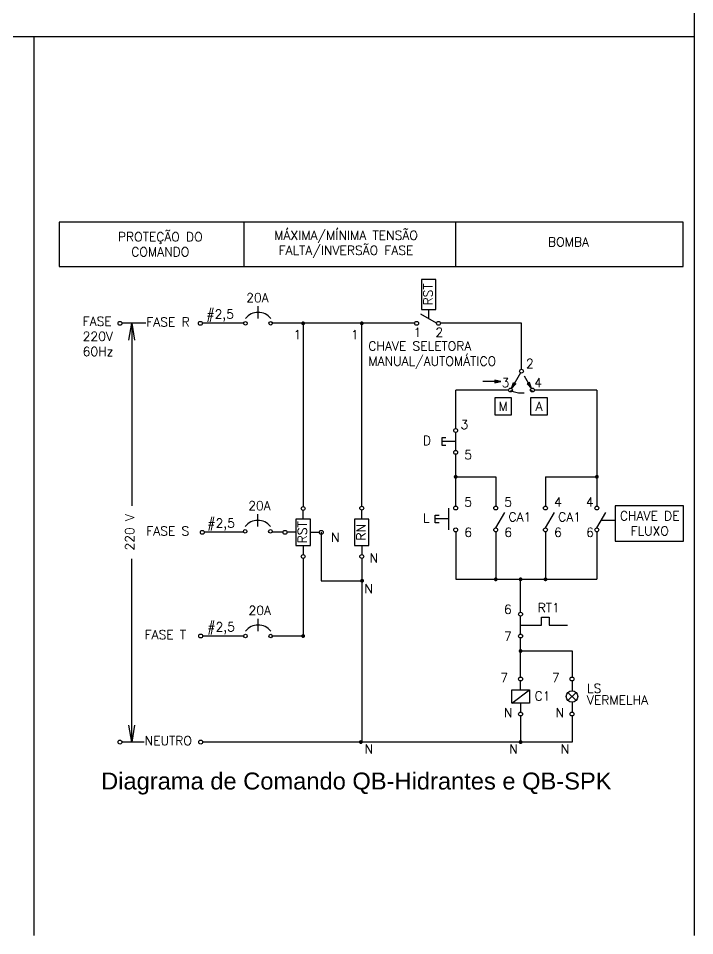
# Model space of a CAD drawing. Header units: millimetres. Extents: x 0 to 114, y 0 to 82.
# Drawn here: x 66.34 to 77.12, y 0 to 14.61 of the extents above; entities that cross this region are included whole.
import ezdxf
from ezdxf.enums import TextEntityAlignment as Align

# ---------------------------------------------------------------- set-up
doc = ezdxf.new("R2010")
doc.units = ezdxf.units.MM
doc.linetypes.add('HIDDEN2', pattern=[0.1875, 0.125, -0.0625])
for name, color, linetype in [('CAR-01', 252, 'Continuous'), ('INC-DETALHE', 7, 'Continuous'), ('INC-DETALHE-TXT', 7, 'Continuous')]:
    doc.layers.add(name, color=color, linetype=linetype)
doc.styles.add('140-50', font='arial.ttf', dxfattribs={"height": 0.3})
doc.styles.add('60-100', font='romans.shx', dxfattribs={"height": 0.16})
doc.dimstyles.new('SETAS75', dxfattribs={"dimtxt": 0.16, "dimasz": 0.15, "dimexe": 0.15, "dimexo": 0, "dimgap": 0.1, "dimtad": 1, "dimzin": 10, "dimdsep": 46, "dimtxsty": '60-100', "dimblk1": 'OPEN', "dimblk2": 'OPEN', "dimsah": 1, "dimcen": 0, "dimclrd": 8, "dimclre": 8, "dimclrt": 7, "dimadec": 0, "dimazin": 0, "dimtfac": 1, "dimtix": 1, "dimtmove": 2, "dimatfit": 3, "dimldrblk": 'OPEN', "dimfxl": 0.15, "dimtolj": 1, "dimtzin": 6, "dimarcsym": 0})

# ---------------------------------------------------------------- blocks, each defined once
blk = doc.blocks.new('_OPEN')
at = {"color": 0, "linetype": 'ByBlock'}
for p, q in [((-1, 0.167), (0, 0)), ((0, 0), (-1, -0.167)), ((0, 0), (-1, 0))]:
    blk.add_line(p, q, dxfattribs=at)
blk = doc.blocks.new('A$C79E83DDA')
at = {"layer": 'INC-DETALHE', "color": 252}
for p, q in [((1.762, -0.4624), (1.762, -0.352)), ((1.7594, -2.3035), (1.7594, -2.1931)), ((1.762, -3.23), (1.762, -3.1195)), ((4.0075, -3.866), (4.1635, -3.7491)), ((4.5768, -3.8438), (4.5044, -3.7714)), ((4.5768, -3.7714), (4.5044, -3.8438))]:
    blk.add_line(p, q, dxfattribs=at)
at = {"layer": 'INC-DETALHE', "color": 255, "ltscale": 0.1}
for p, q in [((3.2726, -0.4646), (3.2726, -0.3813)), ((0.7677, -0.5044), (0.5561, -0.5044)), ((1.6342, -0.5043), (1.268, -0.5043)), ((2.6797, -0.5043), (1.8897, -0.5043)), ((2.1607, -0.5043), (2.1607, -2.1265)), ((3.1482, -0.5044), (2.6797, -0.5044)), ((4.0936, -0.5044), (3.3757, -0.5044)), ((4.0933, -0.9105), (4.0933, -0.5044)), ((4.0051, -1.0803), (4.0218, -1.0282)), ((4.042, -1.0398), (4.0051, -1.0803)), ((4.0218, -1.0282), (4.042, -1.0398)), ((4.1648, -1.0282), (4.1447, -1.0398)), ((4.1447, -1.0398), (4.1815, -1.0803)), ((4.1815, -1.0803), (4.1648, -1.0282)), ((4.8004, -2.2467), (4.9236, -2.2467)), ((1.6342, -2.354), (1.285, -2.354)), ((1.9831, -2.354), (1.8847, -2.354)), ((2.0969, -2.354), (2.0172, -2.354)), ((2.2245, -2.354), (2.3042, -2.354)), ((2.1607, -2.5848), (2.1607, -3.2719)), ((2.6797, -2.5848), (2.6797, -4.2106)), ((1.6342, -3.2719), (1.2708, -3.2719)), ((2.1607, -3.2719), (1.8897, -3.2719)), ((0.7535, -4.2106), (0.5561, -4.2106)), ((4.5406, -4.2106), (1.2708, -4.2106))]:
    blk.add_line(p, q, dxfattribs=at)
at = {"layer": 'INC-DETALHE', "color": 255}
for p, q in [((3.3416, -0.5044), (3.2037, -0.4248)), ((2.6797, -2.1232), (2.6797, -0.5044)), ((4.0848, -0.9424), (4.0051, -1.0803)), ((3.511, -1.4362), (3.511, -1.0951)), ((3.9795, -1.0951), (3.511, -1.0951)), ((4.7606, -1.0951), (4.2071, -1.0951)), ((4.7606, -1.0951), (4.7606, -2.1223)), ((3.39, -1.5845), (3.39, -1.5154)), ((3.39, -1.5154), (3.4245, -1.5154)), ((3.511, -1.6296), (3.511, -1.4703)), ((3.4245, -1.5845), (3.39, -1.5845)), ((3.511, -2.1223), (3.511, -1.6637)), ((3.511, -1.8628), (3.8655, -1.8628)), ((3.8655, -1.8628), (3.8655, -2.1223)), ((4.3055, -1.8628), (4.3055, -2.1223)), ((4.3055, -1.8628), (4.7606, -1.8628)), ((2.1607, -2.2403), (2.1607, -2.1607)), ((2.6797, -2.2369), (2.6797, -2.1573)), ((3.4505, -2.3328), (3.4505, -2.1393)), ((3.8655, -2.3157), (3.9452, -2.1777)), ((4.3055, -2.3157), (4.3851, -2.1777)), ((4.7606, -2.3157), (4.8402, -2.1777)), ((3.3294, -2.2015), (3.364, -2.2015)), ((3.3294, -2.2706), (3.3294, -2.2015)), ((3.364, -2.2706), (3.3294, -2.2706)), ((2.3212, -2.354), (2.3212, -2.7826)), ((3.511, -2.3498), (3.511, -2.7702)), ((3.8655, -2.3498), (3.8655, -2.7702)), ((4.3055, -2.3498), (4.3055, -2.7702)), ((4.7606, -2.3498), (4.7606, -2.7702)), ((2.1607, -2.471), (2.1607, -2.5507)), ((2.6797, -2.471), (2.6797, -2.5507)), ((2.3212, -2.7826), (2.6797, -2.7826)), ((3.511, -2.7702), (4.7606, -2.7702)), ((4.0855, -3.0618), (4.0855, -2.7702)), ((4.0855, -3.2553), (4.0855, -3.096)), ((4.2702, -3.1065), (4.3393, -3.1065)), ((4.2702, -3.1756), (4.2702, -3.1065)), ((4.3393, -3.1065), (4.3393, -3.1756)), ((4.0855, -3.1756), (4.2702, -3.1756)), ((4.3393, -3.1756), (4.5021, -3.1756)), ((4.0855, -3.6353), (4.0855, -3.2894)), ((4.0855, -3.4045), (4.5406, -3.4045)), ((4.5406, -3.4045), (4.5406, -3.6353)), ((4.0855, -3.7491), (4.0855, -3.6694)), ((4.5406, -3.6694), (4.5406, -3.7564)), ((4.0075, -3.7491), (4.1635, -3.7491)), ((4.0075, -3.866), (4.0075, -3.7491)), ((4.1635, -3.7491), (4.1635, -3.866)), ((4.1635, -3.866), (4.0075, -3.866)), ((4.0855, -3.866), (4.0855, -3.9457)), ((4.5406, -3.8588), (4.5406, -3.9457)), ((4.0855, -3.9798), (4.0855, -4.2106)), ((4.5406, -3.9798), (4.5406, -4.2106))]:
    blk.add_line(p, q, dxfattribs=at)
at = {"layer": 'INC-DETALHE', "color": 255, "linetype": 'HIDDEN2'}
for p, q in [((4.1815, -1.0803), (4.1019, -0.9424)), ((3.511, -1.5499), (3.39, -1.5499)), ((3.4505, -2.236), (3.3294, -2.236))]:
    blk.add_line(p, q, dxfattribs=at)
at = {"layer": 'INC-DETALHE', "color": 255}
for points in [[(3.3365, -0.3813), (3.3365, -0.1168), (3.2088, -0.1168), (3.2088, -0.3813)], [(3.8562, -1.315), (4.0063, -1.315), (4.0063, -1.1649), (3.8562, -1.1649)], [(4.1741, -1.315), (4.3242, -1.315), (4.3242, -1.1649), (4.1741, -1.1649)], [(4.9236, -2.4338), (5.5277, -2.4338), (5.5277, -2.119), (4.9236, -2.119)], [(2.2245, -2.471), (2.2245, -2.2369), (2.0969, -2.2369), (2.0969, -2.471)], [(2.7435, -2.471), (2.7435, -2.2369), (2.6158, -2.2369), (2.6158, -2.471)]]:
    blk.add_lwpolyline(points, close=True, dxfattribs=at)
at = {"layer": 'INC-DETALHE', "color": 255, "const_width": 0.0171}
for points in [[(2.1522, -0.5043, 1), (2.1692, -0.5043, 1)], [(2.6711, -0.5043, 1), (2.6882, -0.5043, 1)], [(3.5025, -1.8628, 1), (3.5195, -1.8628, 1)], [(4.7521, -1.8628, 1), (4.7691, -1.8628, 1)], [(3.857, -2.7702, 1), (3.8741, -2.7702, 1)], [(4.077, -2.7702, 1), (4.094, -2.7702, 1)], [(4.297, -2.7702, 1), (4.314, -2.7702, 1)], [(2.6739, -2.7826, 1), (2.6909, -2.7826, 1)], [(2.1521, -3.2719, 1), (2.1692, -3.2719, 1)], [(4.077, -3.4045, 1), (4.094, -3.4045, 1)], [(2.6626, -4.2106, 1), (2.6797, -4.2106, 1)], [(4.077, -4.2106, 1), (4.094, -4.2106, 1)]]:
    blk.add_lwpolyline(points, format="xyb", close=True, dxfattribs=at)
at = {"layer": 'INC-DETALHE', "color": 255}
for centre, radius in [((0.539, -0.5044), 0.0171), ((1.2509, -0.5043), 0.0171), ((3.1653, -0.5044), 0.0171), ((3.3587, -0.5044), 0.0171), ((4.0933, -0.9276), 0.0171), ((3.9966, -1.0951), 0.0171), ((4.19, -1.0951), 0.0171), ((3.511, -1.4532), 0.0171), ((3.511, -1.6466), 0.0171), ((2.1607, -2.1436), 0.0171), ((2.6797, -2.1402), 0.0171), ((3.511, -2.1393), 0.0171), ((3.8655, -2.1393), 0.0171), ((4.3055, -2.1393), 0.0171), ((4.7606, -2.1393), 0.0171), ((1.268, -2.354), 0.0171), ((2.0001, -2.354), 0.0171), ((2.3212, -2.354), 0.0171), ((3.511, -2.3328), 0.0171), ((3.8655, -2.3328), 0.0171), ((4.3055, -2.3328), 0.0171), ((4.7606, -2.3328), 0.0171), ((2.1607, -2.5677), 0.0171), ((2.6797, -2.5677), 0.0171), ((4.0855, -3.0789), 0.0171), ((1.2538, -3.2719), 0.0171), ((4.0855, -3.2723), 0.0171), ((4.0855, -3.6524), 0.0171), ((4.5406, -3.6524), 0.0171), ((4.5406, -3.8076), 0.0512), ((4.0855, -3.9627), 0.0171), ((4.5406, -3.9627), 0.0171), ((0.539, -4.2106), 0.0171), ((1.2538, -4.2106), 0.0171)]:
    blk.add_circle(centre, radius, dxfattribs=at)
at = {"layer": 'INC-DETALHE', "color": 7}
for centre in [(1.6502, -0.5043), (1.8737, -0.5043), (1.6476, -2.3455), (1.8712, -2.3455), (1.6502, -3.2719), (1.8737, -3.2719)]:
    blk.add_circle(centre, 0.016, dxfattribs=at)
for centre in [(1.762, -0.5491), (1.7594, -2.3902), (1.762, -3.3166)]:
    blk.add_arc(centre, 0.1419, 38.01294, 141.98706, dxfattribs=at)
at = {"layer": 'INC-DETALHE', "color": 255, "linetype": 'HIDDEN2'}
blk.add_arc((4.0933, -0.9276), 0.1934, 240, 300, dxfattribs=at)
at = {"layer": 'INC-DETALHE', "color": 255, "ltscale": 0.1}
for points in [[(4.0218, -1.0282), (4.042, -1.0398), (4.0051, -1.0803)], [(4.1648, -1.0282), (4.1447, -1.0398), (4.1815, -1.0803)]]:
    blk.add_solid(points, dxfattribs=at)
at = {"layer": 'INC-DETALHE-TXT'}
for p, q in [((0, 0.3898), (0, 0)), ((1.6349, 0.3898), (0, 0.3898)), ((0, 0.3898), (0, 0)), ((1.6349, 0.3898), (0, 0.3898)), ((1.6349, 0.3898), (1.6349, 0)), ((3.511, 0.3898), (1.6349, 0.3898)), ((1.6349, 0.3898), (1.6349, 0)), ((3.511, 0.3898), (1.6349, 0.3898)), ((3.511, 0), (3.511, 0.3898)), ((3.511, 0), (3.511, 0.3898)), ((5.524, 0.3898), (3.511, 0.3898)), ((5.524, 0), (5.524, 0.3898)), ((5.524, 0), (5.524, 0.3898)), ((5.524, 0), (5.524, 0.3898)), ((5.524, 0), (5.524, 0.3898)), ((0, 0), (1.6349, 0)), ((0, 0), (1.6349, 0)), ((1.6349, 0), (3.511, 0)), ((1.6349, 0), (3.511, 0)), ((3.511, 0), (5.524, 0)), ((3.9099, -1.0183), (3.7506, -1.0183)), ((3.8564, -1.0067), (3.8564, -1.03)), ((3.9099, -1.0183), (3.8564, -1.0067)), ((3.8564, -1.03), (3.9099, -1.0183))]:
    blk.add_line(p, q, dxfattribs=at)
blk.add_solid([(3.8564, -1.0067), (3.8564, -1.03), (3.9099, -1.0183)], dxfattribs=at)
at = {"layer": 'INC-DETALHE-TXT', "style": '60-100'}
for s, p in [('RST', (3.3053, -0.249)), ('220 V', (0.6652, -2.354)), ('RST', (2.1934, -2.354)), ('RN', (2.7123, -2.354))]:
    blk.add_text(s, height=0.08, rotation=90, dxfattribs=at).set_placement(p, align=Align.CENTER)
for p in [(1.8554, -0.3178), (1.8733, -2.159), (1.8759, -3.0854)]:
    blk.add_text('20A', height=0.08, dxfattribs=at).set_placement(p, align=Align.RIGHT)
for s, p in [('#2,5', (1.3048, -0.4631)), ('FASE R', (0.7718, -0.5321)), ('1', (2.0754, -0.6457)), ('1', (2.5841, -0.6457)), ('1', (3.1384, -0.6234)), ('2', (3.3318, -0.6234)), ('2', (4.1332, -0.9)), ('3', (3.9168, -1.0693)), ('4', (4.2067, -1.0693)), ('3', (3.5535, -1.4401)), ('D', (3.2211, -1.5813)), ('5', (3.5876, -1.7079)), ('5', (3.5876, -2.1262)), ('5', (3.9421, -2.1262)), ('4', (4.3821, -2.1262)), ('4', (4.6636, -2.1262)), ('L', (3.2211, -2.2674)), ('CA1', (3.9781, -2.2577)), ('CA1', (4.418, -2.2577)), ('#2,5', (1.3133, -2.3128)), ('FASE S', (0.7718, -2.3817)), ('6', (3.5876, -2.394)), ('6', (3.9421, -2.394)), ('6', (4.3821, -2.394)), ('6', (4.6657, -2.394)), ('N', (2.4083, -2.4397)), ('N', (2.7486, -2.6226)), ('N', (2.7032, -2.8938)), ('6', (3.9384, -3.0756)), ('RT1', (4.2371, -3.0614)), ('#2,5', (1.3133, -3.2307)), ('FASE T', (0.7576, -3.2997)), ('7', (3.9384, -3.3138)), ('7', (3.9066, -3.6814)), ('7', (4.3628, -3.6814)), ('LS', (4.6728, -3.7748)), ('C1', (4.2094, -3.843)), ('VERMELHA', (4.6728, -3.8789)), ('N', (3.9384, -3.9916)), ('N', (4.3946, -3.9916)), ('NEUTRO', (0.7576, -4.2384)), ('N', (2.7052, -4.3115)), ('N', (3.985, -4.3115)), ('N', (4.4413, -4.3115))]:
    blk.add_text(s, height=0.08, dxfattribs=at).set_placement(p)
for s, p in [('M', (3.9313, -1.24)), ('A', (4.2492, -1.24))]:
    blk.add_text(s, height=0.08, dxfattribs=at).set_placement(p, align=Align.MIDDLE_CENTER)
at = {"layer": 'INC-DETALHE-TXT', "style": '140-50'}
blk.add_text('Diagrama de Comando QB-Hidrantes e QB-SPK', height=0.15, dxfattribs=at).set_placement((2.6316, -4.5739), align=Align.MIDDLE)
at = {"layer": 'INC-DETALHE-TXT', "char_height": 0.08, "style": '60-100'}
for s, insert, width, attachment_point in [('MÁXIMA/MÍNIMA TENSÃO FALTA/INVERSÃO FASE', (2.5402, 0.1949), 1.539432, 5), ('PROTEÇÃO DO COMANDO', (0.8959, 0.1949), 0.861788, 5), ('BOMBA', (4.5096, 0.2162), 1.768588, 5), ('FASE 220V 60Hz', (0.2092, -0.4469), 0.300498, 1), ('CHAVE SELETORA MANUAL/AUTOMÁTICO', (2.7375, -0.6658), 1.122371, 1), ('CHAVE DE FLUXO', (5.2284, -2.1683), 0.646494, 2)]:
    blk.add_mtext(s, dxfattribs=dict(at, insert=insert, width=width, attachment_point=attachment_point))
at = {"layer": 'INC-DETALHE'}
for points, override in [([(0.6441, -0.5044), (0.6441, -2.1185)], {"dimscale": 1, "dimgap": 0.1, "dimtad": 0, "dimtxsty": '60-100', "dimclrd": 8}), ([(0.6441, -4.2105), (0.6441, -2.5895)], {"dimtad": 0, "dimclrd": 8})]:
    blk.add_leader(points, dimstyle='SETAS75', override=override, dxfattribs=at)

msp = doc.modelspace()

# ---------------------------------------------------------------- linework, layer by layer
at = {"layer": 'CAR-01'}
for p, q in [((77.12, 0), (77.12, 26.251)), ((45.3, 14.325), (77.12, 14.325)), ((66.595, 0), (66.595, 14.325))]:
    msp.add_line(p, q, dxfattribs=at)

# ---------------------------------------------------------------- block references
at = {"color": 7, "xscale": 1.8, "yscale": 1.8, "zscale": 1.8}
msp.add_blockref('A$C79E83DDA', (66.993, 10.663), dxfattribs=at)

doc.saveas('drawing.dxf')
